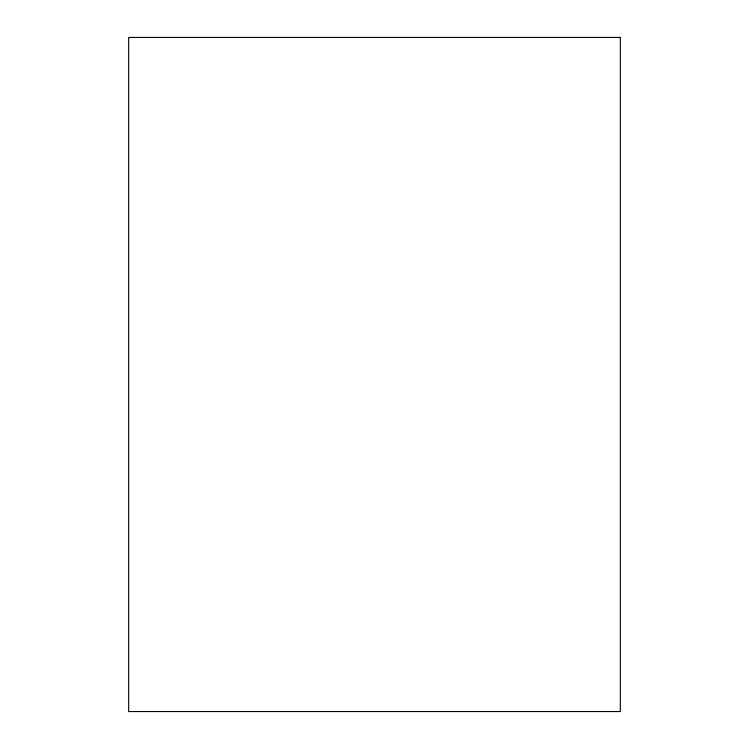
<?xml version="1.0" encoding="UTF-8"?>
<svg xmlns="http://www.w3.org/2000/svg" width="749" height="749" viewBox="0 0 749 749"><rect width="100%" height="100%" fill="white"/><g stroke="black" fill="none" stroke-linecap="round" stroke-linejoin="round"><path stroke-width="1.12" d="M620.322 37.45L128.678 37.45L128.678 711.55L620.322 711.55L620.322 37.45"/></g></svg>
